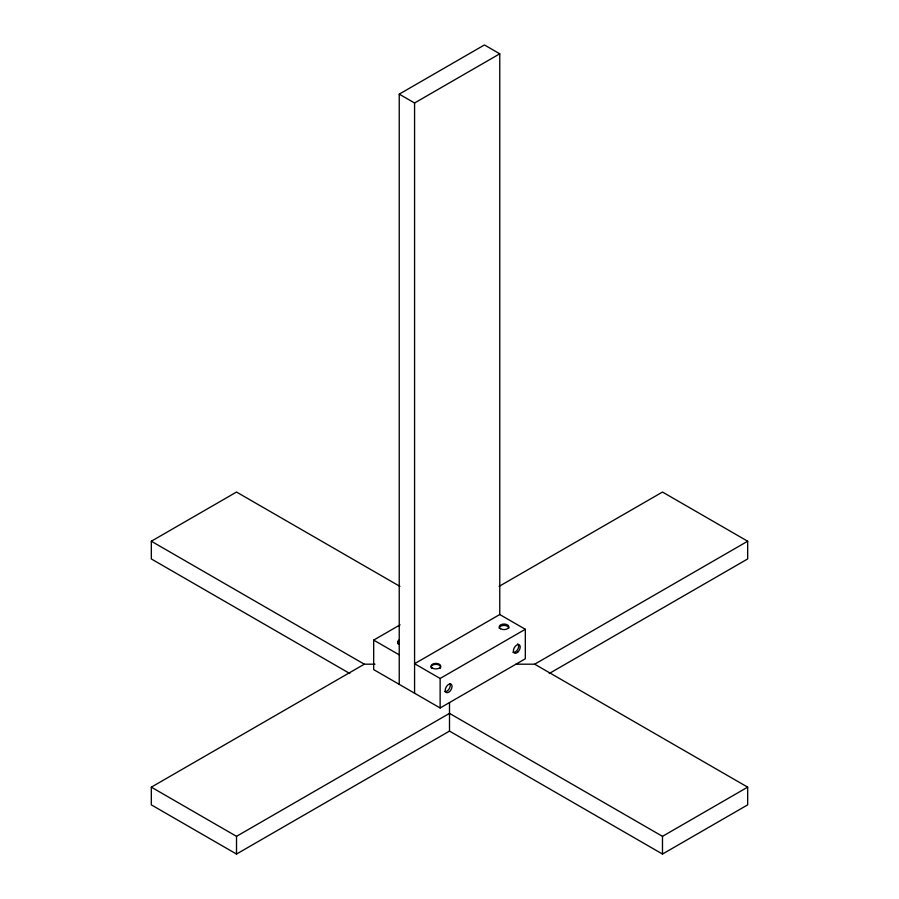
<?xml version="1.0" encoding="UTF-8"?>
<svg xmlns="http://www.w3.org/2000/svg" width="899" height="899" viewBox="0 0 899 899"><rect width="100%" height="100%" fill="white"/><g stroke="black" fill="none" stroke-linecap="round" stroke-linejoin="round"><path stroke-width="1.35" d="M399.235 684.364L399.235 94.137L484.426 44.95L499.765 53.805L499.765 614.523L414.574 663.709L440.128 678.464L525.319 629.278L525.319 658.787L440.128 707.974L373.681 669.609L373.681 640.099L400.077 624.85M399.235 94.137L414.574 102.992L499.765 53.805M349.79 673.52L151.324 558.942L151.324 541.232L236.516 492.045L399.886 586.362M515.947 664.192L534.691 664.192L747.676 787.153L747.676 804.863L662.484 854.05L449.5 731.089L236.516 854.05L151.324 804.863L151.324 787.153L364.309 664.192L375.018 664.192M499.114 586.362L662.484 492.045L747.676 541.232L747.676 558.942L549.21 673.52M151.324 787.153L236.516 836.34L449.5 713.379L662.484 836.34L747.676 787.153M534.691 664.192L747.676 541.232M499.765 614.523L525.319 629.278M373.681 640.099L399.235 654.854M151.324 541.232L364.309 664.192M662.484 836.34L662.484 854.05M449.5 702.557L449.5 731.089M440.128 678.464L440.128 707.974M414.574 102.992L414.574 693.219M236.516 836.34L236.516 854.05M399.134 643.898A4.821 2.787 0 0 1 399.134 639.964M398.369 644.1A4.821 2.787 0 0 1 397.886 643.437M397.886 641.998A4.821 2.787 0 0 1 399.134 640.751M449.815 683.588A4.821 2.787 -60 0 1 448.938 689.185A4.821 2.787 -60 0 1 444.454 691.432M517.678 643.886A4.821 2.787 -60 0 1 517.678 649.46A4.821 2.787 -60 0 1 512.857 652.236M499.203 628.187A4.821 2.787 0 0 1 504.024 625.412A4.821 2.787 0 0 1 508.845 628.187M431.7 668.541A4.821 2.787 0 0 1 435.869 664.361A4.821 2.787 0 0 1 440.038 668.541M432.464 668.126A4.821 2.787 0 0 0 440.521 666.878A4.821 2.787 0 0 0 434.622 663.473A4.821 2.787 0 0 0 432.464 668.126M500.619 628.783A4.821 2.787 0 0 0 508.677 627.536A4.821 2.787 0 0 0 502.777 624.131A4.821 2.787 0 0 0 500.619 628.783M449.534 691.589A4.821 2.787 -60 0 0 451.062 684.128A4.821 2.787 -60 0 0 445.353 689.173A4.821 2.787 -60 0 0 449.534 691.589M517.678 652.236A4.821 2.787 -60 0 0 519.206 644.774A4.821 2.787 -60 0 0 513.509 649.831A4.821 2.787 -60 0 0 517.678 652.236"/></g></svg>
